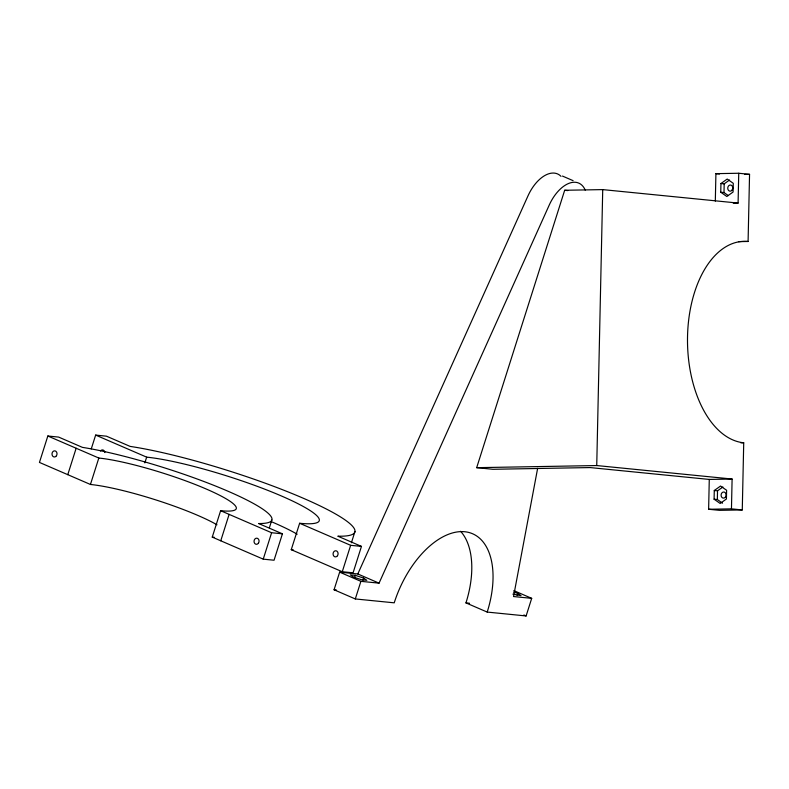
<?xml version="1.0" encoding="UTF-8"?>
<svg xmlns="http://www.w3.org/2000/svg" width="789" height="789" viewBox="0 0 789 789"><rect width="100%" height="100%" fill="white"/><g stroke="black" fill="none" stroke-linecap="round" stroke-linejoin="round"><path stroke-width="1.18" d="M732.103 479.031L596.74 465.549L602.727 189.607L564.677 190.277L476.684 467.67L492.898 469.287L590.133 467.571L709.272 479.436L732.103 479.031L731.462 508.856L742.271 509.931L743.721 442.787A100.834 58.406 89 0 1 687.535 336.321A100.834 58.406 89 0 1 748.09 241.473L749.55 174.339L738.741 173.255L715.909 173.659L715.317 201.106M742.271 509.931L719.44 510.335L708.63 509.26L709.272 479.436M714.094 499.21L714.282 490.502L720.544 486.034L726.61 490.275L726.422 498.993L720.16 503.461L714.094 499.21L717.339 499.536L722.537 503.175M720.751 192.24L720.949 183.521L727.202 179.054L733.277 183.304L733.08 192.023L726.827 196.491L720.751 192.24L723.996 192.565L728.336 195.593M717.339 499.536L717.526 490.817L722.892 486.991M723.996 192.565L724.184 183.847L729.549 180.01M733.287 203.167L738.09 203.079L738.741 173.255M537.644 468.321L513.54 596.543L531.697 598.348L526.115 615.953L487.198 612.077L465.954 602.895A80.291 45.22 -66.6 0 0 460.579 531.273M47.833 436.011L98.822 458.044A80.291 11.727 17.6 0 1 206.205 489.002A80.291 11.727 17.6 0 1 220.624 510.7L212.251 537.112L263.24 559.154L274.049 560.229L282.432 533.818L258.634 523.531A117.64 17.18 17.6 0 0 227.834 491.152A117.64 17.18 17.6 0 0 82.431 447.373L58.642 437.086L47.833 436.011L39.45 462.423L90.439 484.466A80.291 11.727 17.6 0 1 216.985 524.784M67.775 474.662L76.158 448.251M91.268 448.882L95.647 435.094L106.456 436.179L130.106 446.396A138.183 20.189 17.6 0 1 303.144 498.175A138.183 20.189 17.6 0 1 337.81 536.175L361.461 546.402L353.077 572.814L342.268 571.729L291.249 549.686L299.633 523.275A100.834 14.735 17.6 0 0 281.525 496.025A100.834 14.735 17.6 0 0 146.655 457.147L95.647 435.094M90.439 484.466L98.822 458.044M144.841 462.896L146.655 457.147M220.752 540.79L229.126 514.369M269.384 527.742L271.83 520.04M263.24 559.154L271.613 532.743L282.432 533.818M487.198 612.077A80.291 45.22 -66.6 0 0 464.731 531.737A80.291 45.22 -66.6 0 0 394.224 602.826L355.306 598.95L334.063 589.768L339.645 572.153L357.802 573.968L379.055 583.15L549.272 204.992A32.674 18.403 -66.6 0 1 585.221 190.119M342.268 571.729L350.651 545.317L361.461 546.402M351.401 542.773L354.961 531.539M354.685 577.459L355.356 575.349L363.621 578.081L366.826 580.3L361.776 579.797L353.511 577.075L350.306 574.846L355.356 575.349M355.306 598.95L360.889 581.335L379.055 583.15M362.95 580.191L363.621 578.081M517.16 595.547L517.831 593.436L513.698 592.066M357.802 573.968L528.019 195.81A32.674 18.403 -66.6 0 1 561.028 176.361M744.747 174.418L749.55 174.339M738.484 241.641L748.09 241.473M740.871 442.836L743.721 442.787M476.684 467.67L596.74 465.549M708.63 509.26L731.462 508.856M715.909 173.659L719.509 174.024M720.949 183.521L724.184 183.847M602.727 189.607L738.09 203.079M564.677 190.277L567.725 190.583M714.282 490.502L717.526 490.817M334.063 589.768L336.361 589.994M465.954 602.895L469.554 603.26M512.889 594.137L521.046 595.665L517.831 593.436M562.478 176.065L573.1 180.661M513.807 590.616L531.697 598.348M523.876 614.986L526.115 615.953M299.633 523.275L350.651 545.317M220.624 510.7L271.613 532.743M339.645 572.153L360.889 581.335M293.301 549.874A100.834 14.735 17.6 0 1 291.249 549.686M271.16 521.588A100.834 14.735 17.6 0 1 297.197 534.192M100.489 450.992A3.077 2.505 -84.3 0 1 103.132 450.055A3.077 2.505 -84.3 0 1 104.829 452.57M214.283 537.289A80.291 11.727 17.6 0 1 212.251 537.112M725.525 496.932A3.077 2.505 -84.3 0 0 724.016 492.02A3.077 2.505 -84.3 0 0 721.245 496.251A3.077 2.505 -84.3 0 0 725.525 496.932M732.192 189.962A3.077 2.505 -84.3 0 0 730.683 185.04A3.077 2.505 -84.3 0 0 727.902 189.281A3.077 2.505 -84.3 0 0 732.192 189.962M337.475 555.752A3.077 2.505 -84.3 0 0 336.065 550.791A3.077 2.505 -84.3 0 0 333.205 554.943A3.077 2.505 -84.3 0 0 337.475 555.752M56.404 455.835A3.077 2.505 -84.3 0 0 54.993 450.874A3.077 2.505 -84.3 0 0 52.133 455.036A3.077 2.505 -84.3 0 0 56.404 455.835M258.447 543.167A3.077 2.505 -84.3 0 0 257.036 538.206A3.077 2.505 -84.3 0 0 254.176 542.368A3.077 2.505 -84.3 0 0 258.447 543.167"/></g></svg>
